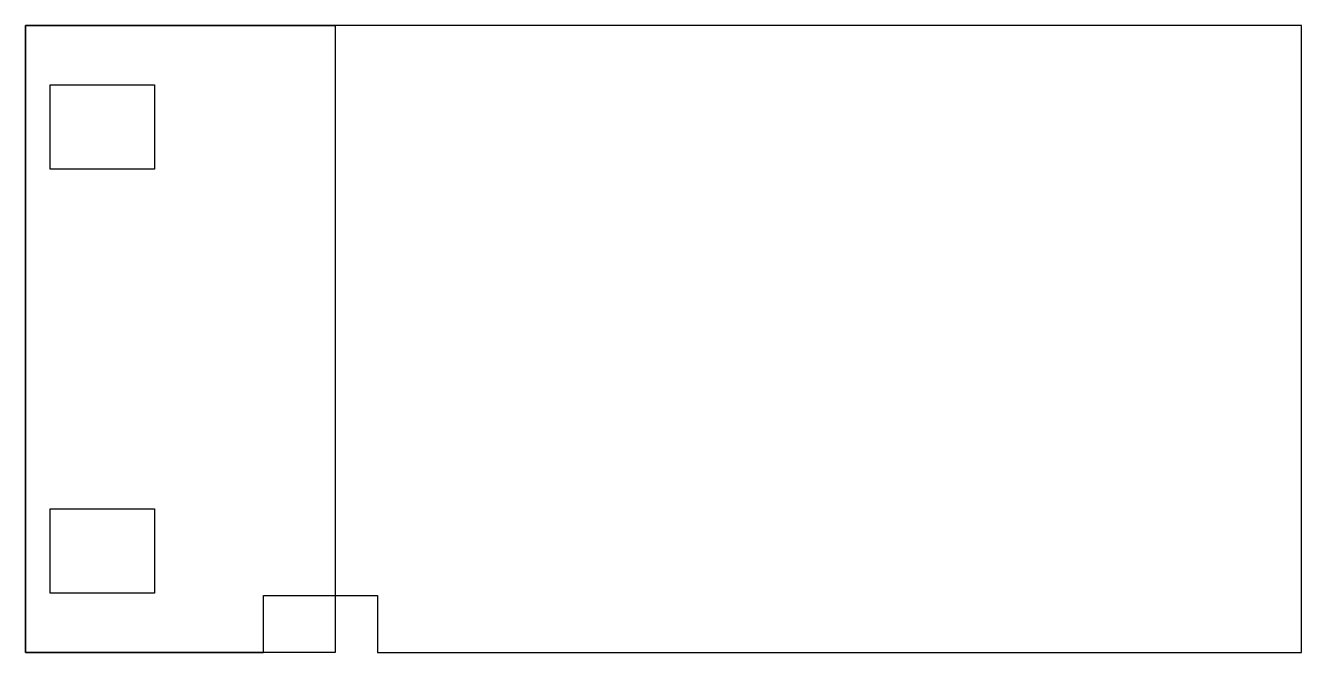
# Model space of a CAD drawing. Header units: millimetres. Extents: x -51.5 to 0, y 0 to 25.3.
import ezdxf

# ---------------------------------------------------------------- set-up
doc = ezdxf.new("R2010")
doc.units = ezdxf.units.MM
doc.layers.get('0').update_dxf_attribs({"linetype": 'CONTINUOUS'})

msp = doc.modelspace()

# ---------------------------------------------------------------- linework, layer by layer
for points in [[(-37.3, 2.3), (-37.3, 0), (0, 0), (0, 25.3), (-51.5, 25.3), (-51.5, 0), (-41.9, 0), (-41.9, 2.3)], [(-51.5, 25.3), (-39, 25.3), (-39, 0), (-51.5, 0)], [(-50.5, 19.5), (-50.5, 22.9), (-46.3, 22.9), (-46.3, 19.5)], [(-46.3, 5.8), (-46.3, 2.4), (-50.5, 2.4), (-50.5, 5.8)]]:
    msp.add_lwpolyline(points, close=True)

doc.saveas('drawing.dxf')
